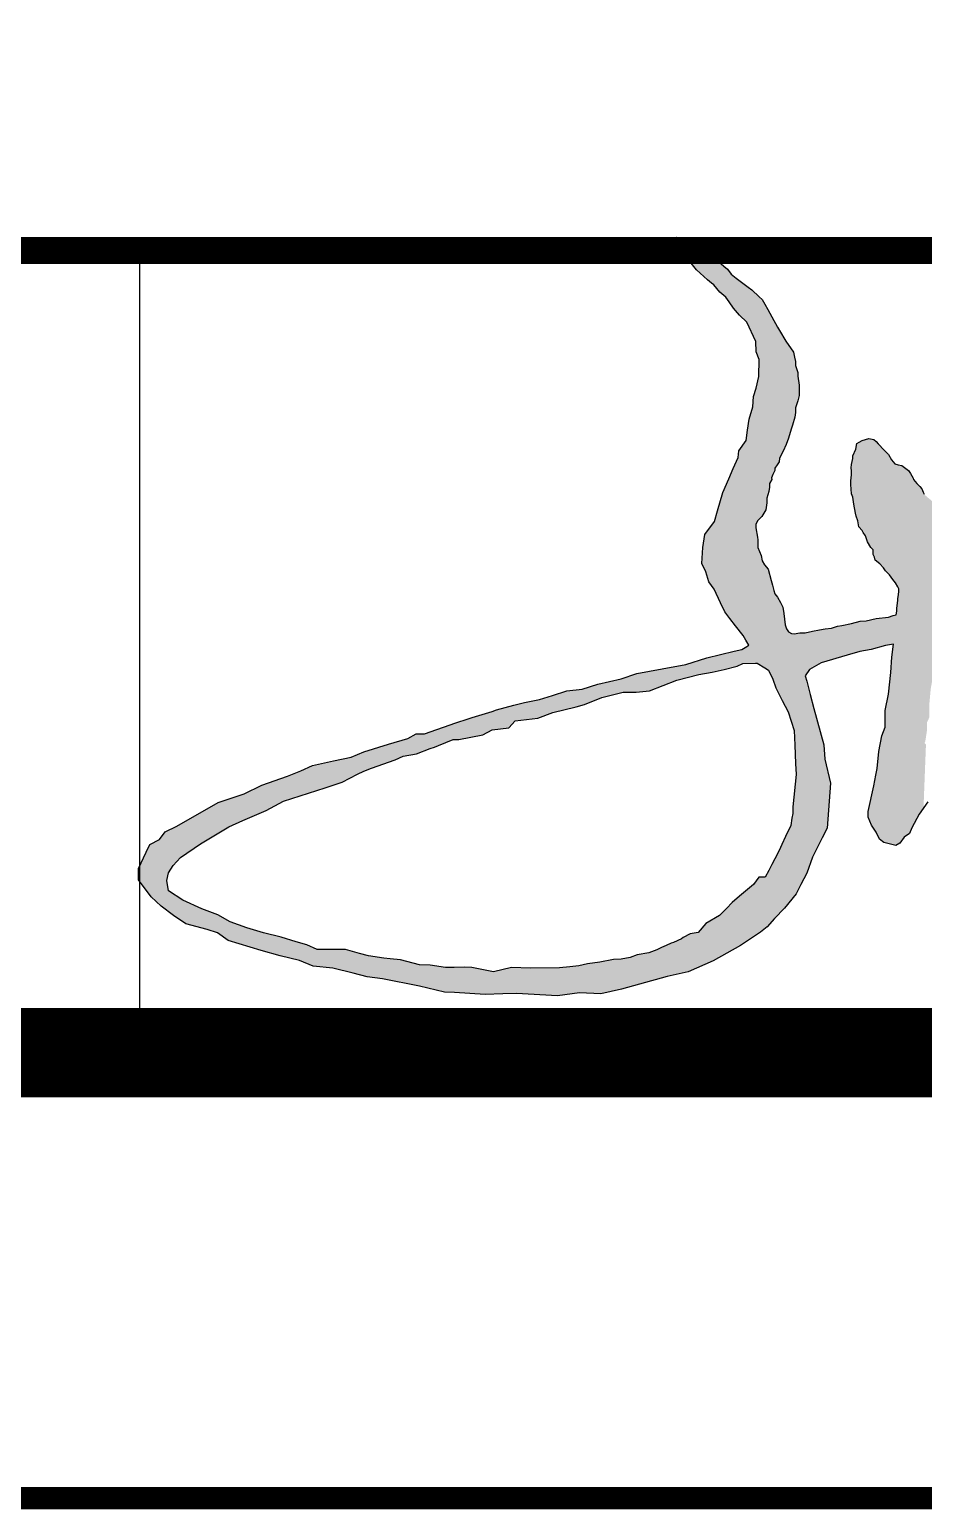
# Model space of a CAD drawing. Header units: millimetres. Extents: x 1275 to 2114, y 135 to 923.
# Drawn here: x 1572.62 to 1582.66, y 625.91 to 642.51 of the extents above; entities that cross this region are included whole.
import ezdxf

# ---------------------------------------------------------------- set-up
doc = ezdxf.new("R2010")
doc.units = ezdxf.units.MM

# ---------------------------------------------------------------- blocks, each defined once
blk = doc.blocks.new('11112')
h = blk.add_hatch(color=0)
h.paths.add_polyline_path([(1295.7, -78), (1295.7, -59), (1297.3, -45.8), (1300.1, -29.1), (1299.8, -10.5), (1292.9, 16), (1292.9, 22.1), (1292.9, 33.1), (1285.8, 38.4), (1276.3, 45.5), (1268.7, 52.1), (1260.9, 58.9), (1247.3, 70.1), (1240.9, 76), (1238.9, 81.3), (1235.8, 89.1), (1230.7, 94.2), (1223.9, 101.3), (1215.8, 110.5), (1214.7, 114.2), (1208.6, 124.7), (1203.9, 131.8), (1187.8, 143.8), (1179.8, 145.7), (1171.3, 147.8), (1163.5, 157.6), (1156.9, 169.7), (1146.5, 180.3), (1132.3, 194.9), (1127.8, 200.7), (1121.8, 205.6), (1110.2, 207.8), (1094.3, 202.9), (1087.2, 199.2), (1081.9, 195.5), (1079.3, 182.7), (1072.2, 166.8), (1072.2, 160.3), (1069.6, 146.5), (1068.7, 138.3), (1069.1, 131.6), (1069.4, 122), (1067.7, 107.4), (1067.7, 98.9), (1069.1, 76.9), (1072.2, 69.1), (1074.9, 52.8), (1078.9, 31.4), (1080.2, 24), (1084.4, 13.2), (1086.6, -0.6), (1094.2, -9.9), (1096.9, -14.3), (1102, -22.4), (1107.1, -36.7), (1114.9, -49.9), (1120.4, -55), (1120.4, -66.2), (1123.6, -72.3), (1124.8, -79.4), (1136.3, -87.9), (1144.5, -97.7), (1149.9, -104.8), (1158.7, -114), (1166.6, -125.2), (1173.3, -133.2), (1179, -142.7), (1180.7, -147.5), (1180.7, -152.9), (1180.1, -161.4), (1178.4, -170.2), (1178.4, -175), (1176, -192.6), (1176, -200.1), (1174.9, -208.5), (1167.8, -210.6), (1156.3, -214), (1127.3, -217.7), (1103.7, -222.6), (1089.5, -223.7), (1069.4, -229.2), (1046.6, -234), (1036.1, -235.5), (1022.2, -239.8), (1007.2, -241.6), (994, -244.3), (976.7, -247.6), (959.4, -251), (947.5, -251), (933.6, -253.7), (927.8, -252.5), (920.7, -248.9), (915.5, -241.9), (912.5, -232.6), (909.5, -205.2), (907.1, -190.6), (901.7, -179.7), (894.2, -166.8), (888.4, -159.5), (886, -151), (882.6, -138.4), (879.1, -127.9), (872.1, -100.8), (863.6, -90.3), (858.2, -81.4), (855.5, -68.5), (847.8, -49.6), (847.8, -43.7), (847.8, -31.7), (846.8, -25.6), (843.1, -3.4), (843.4, 5.2), (847.7, 13.9), (857.2, 23.7), (866.5, 39.4), (869, 56.1), (869.3, 59.5), (869.3, 66.8), (874.2, 82.2), (875.7, 92.4), (875.7, 101.3), (881, 110.5), (880, 115.1), (883.5, 122.5), (888.1, 132.4), (888.1, 137.6), (893.6, 145.6), (898, 152.7), (899.5, 161), (907.5, 178), (914.5, 193.5), (920.6, 208.3), (926.8, 229.5), (929.6, 239.2), (935.1, 258.3), (937.1, 269.3), (937.1, 280.4), (942.6, 296.4), (945.6, 309.5), (945.6, 320.5), (945.6, 333.6), (942.6, 354.7), (942.6, 363.7), (937, 380.3), (937, 389.3), (934.9, 399.9), (932, 411.7), (914.4, 437.8), (898.9, 462.4), (894.3, 470.5), (880.8, 494.6), (871.2, 511.9), (864.2, 524.7), (858.4, 535.5), (851.1, 542.3), (834.1, 558.3), (825, 564.8), (816, 572.4), (796.9, 585.9), (785.2, 595.6), (776.3, 607.8), (767.8, 614.8), (754.8, 625.8), (744.8, 635.3), (726.1, 650), (719.2, 652), (710.7, 663.2), (689.7, 673.9), (679.7, 678.9), (669.3, 682.4), (655.8, 683.4), (650.8, 678.5), (649, 673.8), (651.9, 659.2), (656.2, 644.2), (667, 636.3), (690, 621.6), (703.3, 605.6), (728.7, 581.9), (738.3, 574.6), (744.3, 570.4), (758.5, 553.4), (772.2, 541.4), (779.9, 530.6), (790.6, 515.6), (804.8, 499.1), (821.7, 482.5), (843, 436.3), (844.3, 412.3), (850.8, 393.8), (850, 353.8), (844.1, 326.8), (837.8, 306.6), (836.4, 282.3), (827.1, 253), (823.5, 227.3), (820.7, 203), (802.8, 178.7), (801.7, 163.1), (789.9, 136.5), (779.2, 112.2), (764.9, 79.9), (752.6, 36.9), (745.5, 11.9), (722.6, -18.8), (718, -49.7), (715.6, -87.4), (724.8, -107.4), (731.9, -131), (744.8, -148.1), (759.9, -180.3), (770.3, -201.7), (782.1, -217), (795.5, -234.6), (813.1, -257.6), (819.7, -268.4), (826.8, -280.3), (821.6, -283.4), (810.2, -290.3), (791.8, -294.8), (727.5, -310.4), (677.8, -326.1), (622.1, -336.3), (561.7, -347.3), (524.8, -359.7), (470, -372.6), (432.7, -384), (396.5, -387.8), (362.5, -398.9), (331.9, -408.8), (296.8, -415.5), (271.6, -421.6), (230.6, -433.4), (220, -437.3), (196.2, -443.7), (173.1, -451.2), (163.5, -454.4), (134.3, -463.9), (60.4, -489.6), (40.7, -489.6), (20.9, -500.6), (-24.8, -514.3), (-83.1, -531.8), (-113, -544.9), (-154.5, -553.7), (-204.7, -564.6), (-231.6, -577.1), (-263.3, -590), (-324.5, -610.9), (-365.7, -631.5), (-427.6, -651.9), (-525.2, -707.3), (-552.4, -721.4), (-566.2, -739.1), (-588.4, -751.2), (-597.4, -769.4), (-615.5, -807.3), (-615.7, -834.6), (-585.6, -874.4), (-562.3, -896.8), (-532.9, -918.7), (-503.5, -938.1), (-453, -951.4), (-429.2, -959.7), (-403.8, -977.6), (-377.5, -985.6), (-325.6, -1000.9), (-281, -1013.6), (-235.5, -1025.2), (-203.2, -1038.5), (-156.2, -1043), (-108, -1054.7), (-75.4, -1063.5), (-39.1, -1068), (48.4, -1085.5), (107.2, -1099.3), (130.8, -1100.8), (203.7, -1105.5), (245.4, -1103.8), (277.8, -1103), (374.2, -1108.1), (426.5, -1101.2), (476.6, -1103.6), (525.9, -1092.5), (568.4, -1080.8), (633.6, -1062.7), (683.5, -1051.4), (742.3, -1025.6), (807.3, -989.2), (853.9, -958), (869.8, -945.7), (887.2, -925.5), (910.9, -901.4), (938.1, -867.6), (949.7, -845.6), (963.9, -818.7), (977.1, -781.1), (999.6, -735), (1011.4, -712.4), (1014.6, -669.9), (1019.9, -606.1), (1006.3, -549.5), (1004.2, -516), (980.1, -430.1), (971.7, -396.6), (963.8, -365.1), (960, -353.1), (970.1, -338), (997.9, -322.2), (1059.3, -304.3), (1089.1, -295), (1116, -290.2), (1149.9, -281.3), (1168.1, -278.3), (1164.2, -308.9), (1161.9, -344.8), (1156.7, -396.4), (1149.1, -434.6), (1148.8, -473.6), (1141.2, -494.4), (1133.5, -531), (1130, -571.5), (1127, -587.1), (1121.7, -612.3), (1109, -673.1), (1109, -686.7), (1116.5, -705.3), (1127.9, -721.6), (1135.7, -738.3), (1146, -746.6), (1174, -753.7), (1183.6, -748.1), (1193.9, -733.8), (1206.1, -725.3), (1212.1, -711.7), (1229.4, -679.4), (1239.4, -664.7), (1245.2, -514.9), (1241.6, -511.3), (1243.7, -507), (1247.6, -481.5), (1247.6, -462.8), (1253.5, -450.1), (1253.5, -415.7), (1256.5, -383.3), (1262.4, -350.9), (1273.2, -316.6), (1288.9, -267.5), (1302, -252.9), (1331.3, -127.8), (1325.3, -126.6), (1314.7, -122.3), (1311.3, -116.1), (1307.6, -109.2), (1300.4, -96)])
h.paths.add_polyline_path([(873.2, -339.5), (883.7, -360.3), (890.7, -381.2), (905.6, -410.9), (919.6, -438), (933.5, -481.6), (935.3, -516.6), (937, -559.4), (938.8, -585.6), (930.9, -661.8), (930.9, -677.5), (928.3, -688.9), (925.7, -706.3), (913.4, -731.7), (904.7, -750.9), (898.6, -764.8), (888.1, -784.9), (881, -798.4), (873.6, -812.7), (865.4, -828.3), (850.5, -828.3), (837.4, -845.2), (804.2, -873.1), (786.9, -887.7), (773.6, -901.9), (757, -918.5), (724.7, -937.7), (706.6, -958.9), (688.2, -961.7), (671.6, -970.5), (667.2, -973.6), (648.9, -982.4), (643.5, -983.7), (631, -989.5), (620.2, -994.2), (609, -999.3), (590.7, -1006.7), (563, -1011.1), (546.1, -1017.5), (525.1, -1021.6), (507.2, -1022.6), (474.7, -1029), (445.6, -1032.7), (424.6, -1037.1), (404, -1040.2), (379.6, -1042.5), (310.4, -1043.1), (266.1, -1041.7), (223.2, -1051.4), (207.9, -1048.6), (171.9, -1041.7), (153.9, -1040.3), (130.4, -1041.7), (109.6, -1041.7), (73.6, -1036.2), (48.6, -1034.8), (3.7, -1023.5), (-21.2, -1020.8), (-35.5, -1019.2), (-72.4, -1013.8), (-93.2, -1008.3), (-126.5, -998.6), (-155.6, -998.6), (-174.9, -998.6), (-193, -998.6), (-217.9, -987.5), (-242.8, -980.6), (-278.8, -969.5), (-320.4, -959.9), (-359.2, -947.4), (-399.3, -933.6), (-428.4, -916.9), (-465.8, -903.1), (-510.8, -882.8), (-544.3, -860.2), (-548.9, -836.1), (-544.3, -818.2), (-533.5, -800.3), (-516.3, -781.4), (-469, -749.4), (-402.2, -709.1), (-368.9, -694.1), (-313.9, -670.8), (-273.3, -648.4), (-174.1, -617.4), (-134.2, -603.9), (-98.3, -584.7), (-83, -577.6), (-64.9, -570.5), (-9, -550.9), (9.6, -542.8), (41.7, -536.6), (73.7, -524.6), (83.7, -520.8), (93.3, -517.2), (128.2, -502.7), (141.6, -502.7), (198.3, -491.7), (220.1, -480), (259.5, -475.8), (274.6, -458.7), (328, -452.6), (363.4, -439.1), (418.5, -425.7), (438.6, -420.7), (479.6, -403.7), (529.8, -391.4), (560.4, -391.4), (592.2, -387.8), (656.6, -362.6), (708.6, -349.9), (740.2, -343.8), (768.5, -338), (798.9, -330.3), (812.4, -323.3), (842.4, -322.7), (846, -322.6), (864.5, -334.1)], flags=16)
for p, q in [((649, 673.8), (650.8, 678.5)), ((651.9, 659.2), (649, 673.8)), ((650.8, 678.5), (655.8, 683.4)), ((655.8, 683.4), (669.3, 682.4)), ((669.3, 682.4), (679.7, 678.9)), ((679.7, 678.9), (689.7, 673.9)), ((689.7, 673.9), (710.7, 663.2)), ((656.2, 644.2), (651.9, 659.2)), ((667, 636.3), (656.2, 644.2)), ((690, 621.6), (667, 636.3)), ((710.7, 663.2), (719.2, 652)), ((719.2, 652), (726.1, 650)), ((726.1, 650), (726.1, 650)), ((726.1, 650), (744.8, 635.3)), ((744.8, 635.3), (754.8, 625.8)), ((703.3, 605.6), (690, 621.6)), ((728.7, 581.9), (703.3, 605.6)), ((754.8, 625.8), (767.8, 614.8)), ((767.8, 614.8), (776.3, 607.8)), ((776.3, 607.8), (785.2, 595.6)), ((785.2, 595.6), (796.9, 585.9)), ((738.3, 574.6), (728.7, 581.9)), ((744.3, 570.4), (738.3, 574.6)), ((758.5, 553.4), (744.3, 570.4)), ((796.9, 585.9), (816, 572.4)), ((816, 572.4), (825, 564.8)), ((825, 564.8), (834.1, 558.3)), ((772.2, 541.4), (758.5, 553.4)), ((779.9, 530.6), (772.2, 541.4)), ((790.6, 515.6), (779.9, 530.6)), ((834.1, 558.3), (851.1, 542.3)), ((851.1, 542.3), (858.4, 535.5)), ((858.4, 535.5), (864.2, 524.7)), ((864.2, 524.7), (871.2, 511.9)), ((804.8, 499.1), (790.6, 515.6)), ((821.7, 482.5), (804.8, 499.1)), ((871.2, 511.9), (880.8, 494.6)), ((880.8, 494.6), (894.3, 470.5)), ((843, 436.3), (821.7, 482.5)), ((894.3, 470.5), (898.9, 462.4)), ((898.9, 462.4), (914.4, 437.8)), ((844.3, 412.3), (843, 436.3)), ((914.4, 437.8), (932, 411.7)), ((850.8, 393.8), (844.3, 412.3)), ((850, 353.8), (850.8, 393.8)), ((932, 411.7), (934.9, 399.9)), ((934.9, 399.9), (937, 389.3)), ((937, 389.3), (937, 380.3)), ((844.1, 326.8), (850, 353.8)), ((937, 380.3), (942.6, 363.7)), ((942.6, 363.7), (942.6, 354.7)), ((942.6, 354.7), (945.6, 333.6)), ((837.8, 306.6), (844.1, 326.8)), ((945.6, 333.6), (945.6, 320.5)), ((945.6, 320.5), (945.6, 309.5)), ((827.1, 253), (836.4, 282.3)), ((836.4, 282.3), (837.8, 306.6)), ((942.6, 296.4), (937.1, 280.4)), ((937.1, 280.4), (937.1, 269.3)), ((945.6, 309.5), (942.6, 296.4)), ((823.5, 227.3), (827.1, 253)), ((935.1, 258.3), (929.6, 239.2)), ((937.1, 269.3), (935.1, 258.3)), ((820.7, 203), (823.5, 227.3)), ((926.8, 229.5), (920.6, 208.3)), ((929.6, 239.2), (926.8, 229.5)), ((801.7, 163.1), (802.8, 178.7)), ((802.8, 178.7), (820.7, 203)), ((907.5, 178), (899.5, 161)), ((914.5, 193.5), (907.5, 178)), ((920.6, 208.3), (914.5, 193.5)), ((1072.2, 166.8), (1079.3, 182.7)), ((1079.3, 182.7), (1081.9, 195.5)), ((1081.9, 195.5), (1087.2, 199.2)), ((1087.2, 199.2), (1094.3, 202.9)), ((1094.3, 202.9), (1110.2, 207.8)), ((1110.2, 207.8), (1121.8, 205.6)), ((1121.8, 205.6), (1127.8, 200.7)), ((1127.8, 200.7), (1132.3, 194.9)), ((1132.3, 194.9), (1146.5, 180.3)), ((1146.5, 180.3), (1156.9, 169.7)), ((789.9, 136.5), (801.7, 163.1)), ((893.6, 145.6), (888.1, 137.6)), ((898, 152.7), (893.6, 145.6)), ((899.5, 161), (898, 152.7)), ((1068.7, 138.3), (1069.6, 146.5)), ((1069.6, 146.5), (1072.2, 160.3)), ((1072.2, 160.3), (1072.2, 166.8)), ((1156.9, 169.7), (1163.5, 157.6)), ((1163.5, 157.6), (1171.3, 147.8)), ((1171.3, 147.8), (1179.8, 145.7)), ((1179.8, 145.7), (1187.8, 143.8)), ((1187.8, 143.8), (1203.9, 131.8)), ((764.9, 79.9), (779.2, 112.2)), ((779.2, 112.2), (789.9, 136.5)), ((881, 110.5), (875.7, 101.3)), ((883.5, 122.5), (880, 115.1)), ((880, 115.1), (881, 110.5)), ((888.1, 132.4), (883.5, 122.5)), ((888.1, 137.6), (888.1, 132.4)), ((1067.7, 107.4), (1069.4, 122)), ((1067.7, 98.9), (1067.7, 107.4)), ((1069.1, 131.6), (1068.7, 138.3)), ((1069.4, 122), (1069.1, 131.6)), ((1203.9, 131.8), (1208.6, 124.7)), ((1208.6, 124.7), (1214.7, 114.2)), ((1214.7, 114.2), (1215.8, 110.5)), ((1215.8, 110.5), (1223.9, 101.3)), ((752.6, 36.9), (764.9, 79.9)), ((874.2, 82.2), (869.3, 66.8)), ((875.7, 92.4), (874.2, 82.2)), ((874.2, 82.2), (874.2, 82.2)), ((875.7, 101.3), (875.7, 92.4)), ((1069.1, 76.9), (1067.7, 98.9)), ((1072.2, 69.1), (1069.1, 76.9)), ((1223.9, 101.3), (1230.7, 94.2)), ((1230.7, 94.2), (1235.8, 89.1)), ((1235.8, 89.1), (1238.9, 81.3)), ((1238.9, 81.3), (1240.9, 76)), ((745.5, 11.9), (752.6, 36.9)), ((866.5, 39.4), (857.2, 23.7)), ((869, 56.1), (866.5, 39.4)), ((869.3, 59.5), (869, 56.1)), ((869.3, 66.8), (869.3, 59.5)), ((1074.9, 52.8), (1072.2, 69.1)), ((1078.9, 31.4), (1074.9, 52.8)), ((722.6, -18.8), (745.5, 11.9)), ((843.4, 5.2), (843.1, -3.4)), ((847.7, 13.9), (843.4, 5.2)), ((857.2, 23.7), (847.7, 13.9)), ((1080.2, 24), (1078.9, 31.4)), ((1084.4, 13.2), (1080.2, 24)), ((1086.6, -0.6), (1084.4, 13.2)), ((718, -49.7), (722.6, -18.8)), ((843.1, -3.4), (846.8, -25.6)), ((846.8, -25.6), (847.8, -31.7)), ((847.8, -31.7), (847.8, -43.7)), ((1094.2, -9.9), (1086.6, -0.6)), ((1096.9, -14.3), (1094.2, -9.9)), ((1102, -22.4), (1096.9, -14.3)), ((1107.1, -36.7), (1102, -22.4)), ((715.6, -87.4), (718, -49.7)), ((847.8, -43.7), (847.8, -49.6)), ((847.8, -49.6), (855.5, -68.5)), ((855.5, -68.5), (858.2, -81.4)), ((1114.9, -49.9), (1107.1, -36.7)), ((1120.4, -55), (1114.9, -49.9)), ((1120.4, -66.2), (1120.4, -55)), ((1123.6, -72.3), (1120.4, -66.2)), ((724.8, -107.4), (715.6, -87.4)), ((858.2, -81.4), (863.6, -90.3)), ((863.6, -90.3), (872.1, -100.8)), ((872.1, -100.8), (879.1, -127.9)), ((1124.8, -79.4), (1123.6, -72.3)), ((1136.3, -87.9), (1124.8, -79.4)), ((1144.5, -97.7), (1136.3, -87.9)), ((1149.9, -104.8), (1144.5, -97.7)), ((731.9, -131), (724.8, -107.4)), ((744.8, -148.1), (731.9, -131)), ((879.1, -127.9), (882.6, -138.4)), ((882.6, -138.4), (886, -151)), ((1158.7, -114), (1149.9, -104.8)), ((1166.6, -125.2), (1158.7, -114)), ((1173.3, -133.2), (1166.6, -125.2)), ((1179, -142.7), (1173.3, -133.2)), ((759.9, -180.3), (744.8, -148.1)), ((886, -151), (888.4, -159.5)), ((888.4, -159.5), (894.2, -166.8)), ((894.2, -166.8), (901.7, -179.7)), ((1178.4, -170.2), (1180.1, -161.4)), ((1178.4, -175), (1178.4, -170.2)), ((1180.7, -147.5), (1179, -142.7)), ((1180.1, -161.4), (1180.7, -152.9)), ((1180.7, -152.9), (1180.7, -147.5)), ((770.3, -201.7), (759.9, -180.3)), ((782.1, -217), (770.3, -201.7)), ((901.7, -179.7), (907.1, -190.6)), ((907.1, -190.6), (909.5, -205.2)), ((909.5, -205.2), (912.5, -232.6)), ((1167.8, -210.6), (1174.9, -208.5)), ((1174.9, -208.5), (1176, -200.1)), ((1176, -192.6), (1178.4, -175)), ((1176, -200.1), (1176, -192.6)), ((795.5, -234.6), (782.1, -217)), ((813.1, -257.6), (795.5, -234.6)), ((912.5, -232.6), (915.5, -241.9)), ((915.5, -241.9), (920.7, -248.9)), ((976.7, -247.6), (994, -244.3)), ((994, -244.3), (1007.2, -241.6)), ((1007.2, -241.6), (1022.2, -239.8)), ((1022.2, -239.8), (1036.1, -235.5)), ((1036.1, -235.5), (1046.6, -234)), ((1046.6, -234), (1069.4, -229.2)), ((1069.4, -229.2), (1089.5, -223.7)), ((1089.5, -223.7), (1103.7, -222.6)), ((1103.7, -222.6), (1127.3, -217.7)), ((1127.3, -217.7), (1156.3, -214)), ((1156.3, -214), (1167.8, -210.6)), ((819.7, -268.4), (813.1, -257.6)), ((826.8, -280.3), (819.7, -268.4)), ((920.7, -248.9), (927.8, -252.5)), ((927.8, -252.5), (933.6, -253.7)), ((933.6, -253.7), (947.5, -251)), ((947.5, -251), (959.4, -251)), ((959.4, -251), (976.7, -247.6)), ((1168.1, -278.3), (1149.9, -281.3)), ((1164.2, -308.9), (1168.1, -278.3)), ((1168.1, -278.3), (1168.1, -278.3)), ((677.8, -326.1), (727.5, -310.4)), ((727.5, -310.4), (791.8, -294.8)), ((791.8, -294.8), (810.2, -290.3)), ((810.2, -290.3), (821.6, -283.4)), ((821.6, -283.4), (826.8, -280.3)), ((1059.3, -304.3), (997.9, -322.2)), ((1089.1, -295), (1059.3, -304.3)), ((1116, -290.2), (1089.1, -295)), ((1149.9, -281.3), (1116, -290.2)), ((1161.9, -344.8), (1164.2, -308.9)), ((524.8, -359.7), (561.7, -347.3)), ((561.7, -347.3), (622.1, -336.3)), ((622.1, -336.3), (677.8, -326.1)), ((708.6, -349.9), (740.2, -343.8)), ((740.2, -343.8), (768.5, -338)), ((768.5, -338), (798.9, -330.3)), ((798.9, -330.3), (812.4, -323.3)), ((812.4, -323.3), (842.4, -322.7)), ((842.4, -322.7), (846.2, -322.6)), ((846.1, -322.7), (864.5, -334.1)), ((864.5, -334.1), (873.2, -339.5)), ((873.2, -339.5), (883.7, -360.3)), ((970.1, -338), (960, -353.1)), ((997.9, -322.2), (970.1, -338)), ((970.1, -338), (970.1, -338)), ((1156.7, -396.4), (1161.9, -344.8)), ((470, -372.6), (524.8, -359.7)), ((592.2, -387.8), (656.6, -362.6)), ((656.6, -362.6), (708.6, -349.9)), ((883.7, -360.3), (890.7, -381.2)), ((890.7, -381.2), (905.6, -410.9)), ((960, -353.1), (963.8, -365.1)), ((963.8, -365.1), (971.7, -396.6)), ((479.6, -403.7), (529.8, -391.4)), ((529.8, -391.4), (560.4, -391.4)), ((560.4, -391.4), (592.2, -387.8)), ((905.6, -410.9), (919.6, -438)), ((971.7, -396.6), (980.1, -430.1)), ((1149.1, -434.6), (1156.7, -396.4)), ((919.6, -438), (933.5, -481.6)), ((980.1, -430.1), (1004.2, -516)), ((1148.8, -473.6), (1149.1, -434.6)), ((933.5, -481.6), (935.3, -516.6)), ((1141.2, -494.4), (1148.8, -473.6)), ((935.3, -516.6), (937, -559.4)), ((1004.2, -516), (1006.3, -549.5)), ((1133.5, -531), (1141.2, -494.4)), ((1006.3, -549.5), (1019.9, -606.1)), ((1130, -571.5), (1133.5, -531)), ((938.8, -585.6), (930.9, -661.8)), ((937, -559.4), (938.8, -585.6)), ((1121.7, -612.3), (1127, -587.1)), ((1127, -587.1), (1130, -571.5)), ((1019.9, -606.1), (1014.6, -669.9)), ((1109, -673.1), (1121.7, -612.3)), ((930.9, -661.8), (930.9, -677.5)), ((1249.5, -650), (1229.4, -679.4)), ((928.3, -688.9), (925.7, -706.3)), ((930.9, -677.5), (928.3, -688.9)), ((1014.6, -669.9), (1011.4, -712.4)), ((1109, -686.7), (1109, -673.1)), ((1116.5, -705.3), (1109, -686.7)), ((1229.4, -679.4), (1212.1, -711.7)), ((913.4, -731.7), (904.7, -750.9)), ((925.7, -706.3), (913.4, -731.7)), ((925.7, -706.3), (925.7, -706.3)), ((1011.4, -712.4), (999.6, -735)), ((1127.9, -721.6), (1116.5, -705.3)), ((1135.7, -738.3), (1127.9, -721.6)), ((1127.9, -721.6), (1127.9, -721.6)), ((1206.1, -725.3), (1193.9, -733.8)), ((1212.1, -711.7), (1206.1, -725.3)), ((898.6, -764.8), (888.1, -784.9)), ((904.7, -750.9), (898.6, -764.8)), ((999.6, -735), (977.1, -781.1)), ((1146, -746.6), (1135.7, -738.3)), ((1174, -753.7), (1146, -746.6)), ((1183.6, -748.1), (1174, -753.7)), ((1193.9, -733.8), (1183.6, -748.1)), ((881, -798.4), (873.6, -812.7)), ((888.1, -784.9), (881, -798.4)), ((977.1, -781.1), (963.9, -818.7)), ((850.5, -828.3), (837.4, -845.2)), ((865.4, -828.3), (850.5, -828.3)), ((873.6, -812.7), (865.4, -828.3)), ((963.9, -818.7), (949.7, -845.6)), ((804.2, -873.1), (786.9, -887.7)), ((837.4, -845.2), (804.2, -873.1)), ((837.4, -845.2), (837.4, -845.2)), ((938.1, -867.6), (910.9, -901.4)), ((949.7, -845.6), (938.1, -867.6)), ((773.6, -901.9), (757, -918.5)), ((786.9, -887.7), (773.6, -901.9)), ((910.9, -901.4), (887.2, -925.5)), ((724.7, -937.7), (706.6, -958.9)), ((757, -918.5), (724.7, -937.7)), ((724.7, -937.7), (724.7, -937.7)), ((887.2, -925.5), (869.8, -945.7)), ((667.2, -973.6), (648.9, -982.4)), ((671.6, -970.5), (667.2, -973.6)), ((688.2, -961.7), (671.6, -970.5)), ((706.6, -958.9), (688.2, -961.7)), ((853.9, -958), (807.3, -989.2)), ((869.8, -945.7), (853.9, -958)), ((563, -1011.1), (546.1, -1017.5)), ((590.7, -1006.7), (563, -1011.1)), ((609, -999.3), (590.7, -1006.7)), ((620.2, -994.2), (609, -999.3)), ((631, -989.5), (620.2, -994.2)), ((643.5, -983.7), (631, -989.5)), ((648.9, -982.4), (643.5, -983.7)), ((807.3, -989.2), (742.3, -1025.6)), ((507.2, -1022.6), (474.7, -1029)), ((525.1, -1021.6), (507.2, -1022.6)), ((546.1, -1017.5), (525.1, -1021.6)), ((742.3, -1025.6), (683.5, -1051.4)), ((568.4, -1080.8), (525.9, -1092.5)), ((633.6, -1062.7), (568.4, -1080.8)), ((683.5, -1051.4), (633.6, -1062.7)), ((525.9, -1092.5), (476.6, -1103.6))]:
    blk.add_line(p, q)
blk = doc.blocks.new('7777')
for p, q in [((3.7, -1023.5), (-21.2, -1020.8)), ((48.6, -1034.8), (3.7, -1023.5)), ((73.6, -1036.2), (48.6, -1034.8)), ((109.6, -1041.7), (73.6, -1036.2)), ((130.4, -1041.7), (109.6, -1041.7)), ((153.9, -1040.3), (130.4, -1041.7)), ((171.9, -1041.7), (153.9, -1040.3)), ((207.9, -1048.6), (171.9, -1041.7)), ((266.1, -1041.7), (223.2, -1051.4)), ((310.4, -1043.1), (266.1, -1041.7)), ((379.6, -1042.5), (310.4, -1043.1)), ((404, -1040.2), (379.6, -1042.5)), ((424.6, -1037.1), (404, -1040.2)), ((445.6, -1032.7), (424.6, -1037.1)), ((48.4, -1085.5), (-39.1, -1068)), ((223.2, -1051.4), (207.9, -1048.6)), ((207.9, -1048.6), (207.9, -1048.6)), ((107.2, -1099.3), (48.4, -1085.5)), ((130.8, -1100.8), (107.2, -1099.3)), ((203.7, -1105.5), (130.8, -1100.8)), ((245.4, -1103.8), (203.7, -1105.5)), ((277.8, -1103), (245.4, -1103.8)), ((374.2, -1108.1), (277.8, -1103)), ((426.5, -1101.2), (374.2, -1108.1)), ((476.6, -1103.6), (426.5, -1101.2))]:
    blk.add_line(p, q)
blk.add_blockref('11112', (0, 0))
blk = doc.blocks.new('8888')
for p, q in [((396.5, -387.8), (432.7, -384)), ((432.7, -384), (470, -372.6)), ((271.6, -421.6), (296.8, -415.5)), ((296.8, -415.5), (331.9, -408.8)), ((331.9, -408.8), (362.5, -398.9)), ((362.5, -398.9), (396.5, -387.8)), ((438.6, -420.7), (479.6, -403.7)), ((163.5, -454.4), (173.1, -451.2)), ((173.1, -451.2), (196.2, -443.7)), ((196.2, -443.7), (220, -437.3)), ((220, -437.3), (230.6, -433.4)), ((230.6, -433.4), (271.6, -421.6)), ((274.6, -458.7), (328, -452.6)), ((328, -452.6), (363.4, -439.1)), ((363.4, -439.1), (418.5, -425.7)), ((418.5, -425.7), (438.6, -420.7)), ((60.4, -489.6), (134.3, -463.9)), ((134.3, -463.9), (163.5, -454.4)), ((198.3, -491.7), (220.1, -480)), ((220.1, -480), (259.5, -475.8)), ((259.5, -475.8), (274.6, -458.7)), ((-83.1, -531.8), (-24.8, -514.3)), ((-24.8, -514.3), (20.9, -500.6)), ((20.9, -500.6), (40.7, -489.6)), ((40.7, -489.6), (60.4, -489.6)), ((73.7, -524.6), (83.7, -520.8)), ((83.7, -520.8), (93.3, -517.2)), ((93.3, -517.2), (128.2, -502.7)), ((128.2, -502.7), (141.6, -502.7)), ((141.6, -502.7), (198.3, -491.7)), ((-204.7, -564.6), (-154.5, -553.7)), ((-154.5, -553.7), (-113, -544.9)), ((-113, -544.9), (-83.1, -531.8)), ((-64.9, -570.5), (-9, -550.9)), ((-9, -550.9), (9.6, -542.8)), ((9.6, -542.8), (41.7, -536.6)), ((41.7, -536.6), (73.7, -524.6)), ((-324.5, -610.9), (-263.3, -590)), ((-263.3, -590), (-231.6, -577.1)), ((-231.6, -577.1), (-204.7, -564.6)), ((-134.2, -603.9), (-98.3, -584.7)), ((-98.3, -584.7), (-83, -577.6)), ((-83, -577.6), (-64.9, -570.5)), ((-365.7, -631.5), (-324.5, -610.9)), ((-273.3, -648.4), (-174.1, -617.4)), ((-174.1, -617.4), (-134.2, -603.9)), ((-525.2, -707.3), (-427.6, -651.9)), ((-427.6, -651.9), (-365.7, -631.5)), ((-313.9, -670.8), (-273.3, -648.4)), ((-402.2, -709.1), (-368.9, -694.1)), ((-368.9, -694.1), (-313.9, -670.8)), ((-566.2, -739.1), (-552.4, -721.4)), ((-552.4, -721.4), (-525.2, -707.3)), ((-469, -749.4), (-402.2, -709.1)), ((-597.4, -769.4), (-588.4, -751.2)), ((-588.4, -751.2), (-566.2, -739.1)), ((-516.3, -781.4), (-469, -749.4)), ((-615.5, -807.3), (-597.4, -769.4)), ((-544.3, -818.2), (-533.5, -800.3)), ((-533.5, -800.3), (-516.3, -781.4)), ((-615.7, -834.6), (-615.5, -807.3)), ((-585.6, -874.4), (-615.7, -834.6)), ((-548.9, -836.1), (-544.3, -818.2)), ((-544.3, -860.2), (-548.9, -836.1)), ((-510.8, -882.8), (-544.3, -860.2)), ((-562.3, -896.8), (-585.6, -874.4)), ((-532.9, -918.7), (-562.3, -896.8)), ((-465.8, -903.1), (-510.8, -882.8)), ((-510.8, -882.8), (-510.8, -882.8)), ((-428.4, -916.9), (-465.8, -903.1)), ((-503.5, -938.1), (-532.9, -918.7)), ((-453, -951.4), (-503.5, -938.1)), ((-399.3, -933.6), (-428.4, -916.9)), ((-359.2, -947.4), (-399.3, -933.6)), ((-429.2, -959.7), (-453, -951.4)), ((-403.8, -977.6), (-429.2, -959.7)), ((-377.5, -985.6), (-403.8, -977.6)), ((-320.4, -959.9), (-359.2, -947.4)), ((-278.8, -969.5), (-320.4, -959.9)), ((-242.8, -980.6), (-278.8, -969.5)), ((-325.6, -1000.9), (-377.5, -985.6)), ((-281, -1013.6), (-325.6, -1000.9)), ((-217.9, -987.5), (-242.8, -980.6)), ((-193, -998.6), (-217.9, -987.5)), ((-174.9, -998.6), (-193, -998.6)), ((-155.6, -998.6), (-174.9, -998.6)), ((-126.5, -998.6), (-155.6, -998.6)), ((-93.2, -1008.3), (-126.5, -998.6)), ((-72.4, -1013.8), (-93.2, -1008.3)), ((-235.5, -1025.2), (-281, -1013.6)), ((-203.2, -1038.5), (-235.5, -1025.2)), ((-156.2, -1043), (-203.2, -1038.5)), ((-108, -1054.7), (-156.2, -1043)), ((-35.5, -1019.2), (-72.4, -1013.8)), ((-21.2, -1020.8), (-35.5, -1019.2)), ((474.7, -1029), (445.6, -1032.7)), ((-75.4, -1063.5), (-108, -1054.7)), ((-39.1, -1068), (-75.4, -1063.5))]:
    blk.add_line(p, q)
blk.add_blockref('7777', (0, 0))

msp = doc.modelspace()

# ---------------------------------------------------------------- linework, layer by layer
msp.add_line((1573.861, 630.981), (1573.861, 639.981))
for points, const_width in [([(1432.485, 626.034), (1642.485, 626.034), (1642.485, 923.034), (1432.485, 923.034)], 0.25), ([(1457.485, 631.034), (1637.485, 631.034), (1637.485, 918.034), (1457.485, 918.034)], 1)]:
    msp.add_lwpolyline(points, close=True, dxfattribs=dict(const_width=const_width))
at = {"const_width": 0.3}
msp.add_lwpolyline([(1457.485, 640.034), (1637.485, 640.034)], dxfattribs=at)

# ---------------------------------------------------------------- block references
at = {"xscale": 0.004752000000053158, "yscale": 0.004751999999939471, "zscale": 0.004751999999996315}
msp.add_blockref('8888', (1576.77, 636.938), dxfattribs=at)

doc.saveas('drawing.dxf')
